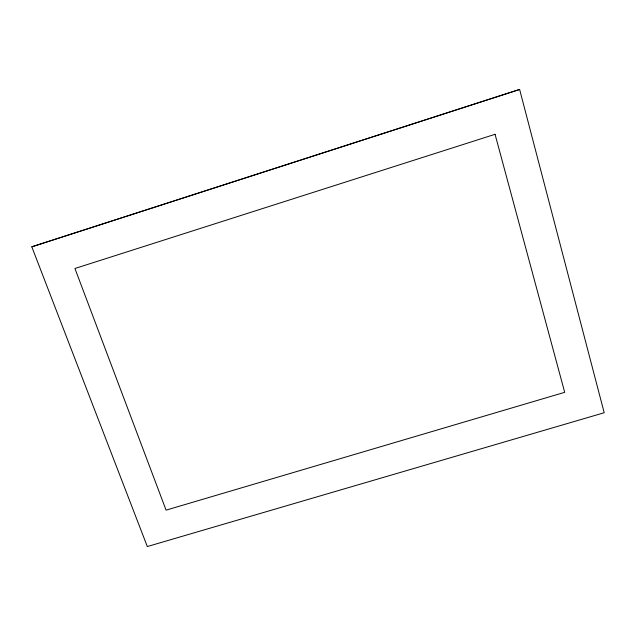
<?xml version="1.0" encoding="UTF-8"?>
<svg xmlns="http://www.w3.org/2000/svg" width="636" height="636" viewBox="0 0 636 636"><rect width="100%" height="100%" fill="white"/><g stroke="black" fill="none" stroke-linecap="round" stroke-linejoin="round"><path stroke-width="0.95" d="M31.8 246.816L519.628 89.461L604.2 412.74L147.314 546.539L31.8 246.816L519.628 89.461M495.062 134.307L74.929 268.495L166.083 510.144L564.696 392.325L495.062 134.307"/></g></svg>
